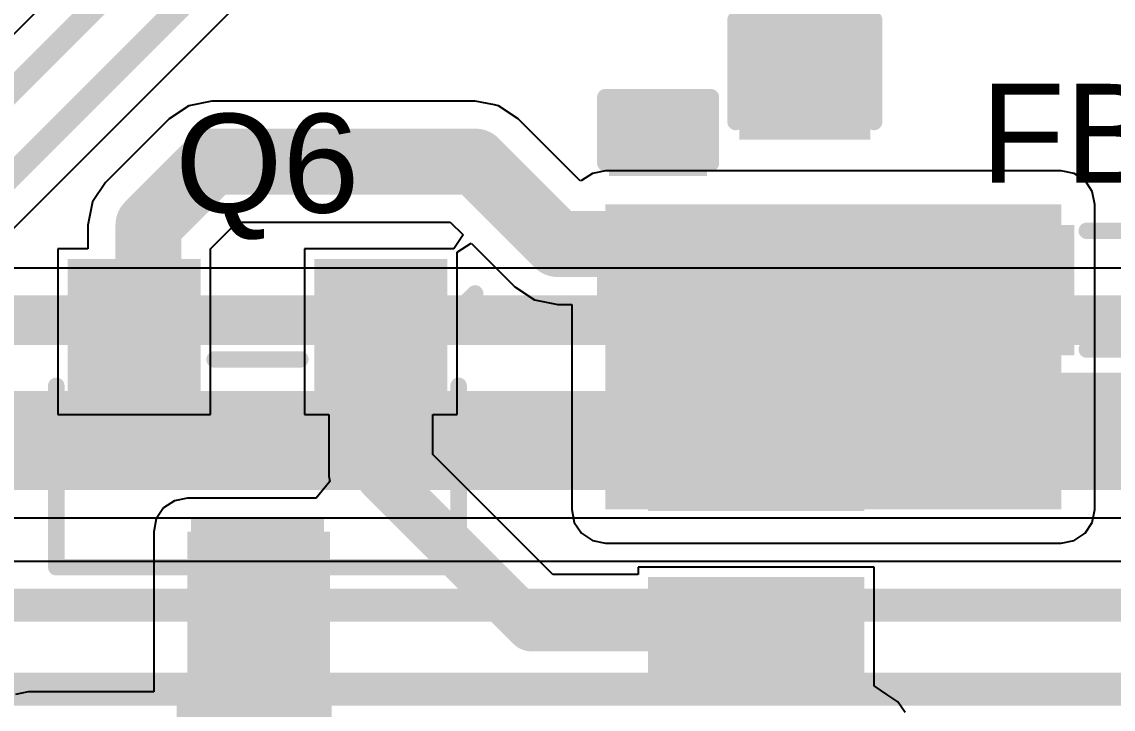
# Model space of a CAD drawing. Header units: inches. Extents: x -6 to 198, y 0 to 119.
# Drawn here: x 22.82 to 31.23, y 16.89 to 22.18 of the extents above; entities that cross this region are included whole.
import ezdxf

# ---------------------------------------------------------------- set-up
doc = ezdxf.new("R2010")
doc.units = ezdxf.units.IN
for name, color, linetype in [('Bottom Layer', 5, 'Continuous'), ('Top Layer', 1, 'Continuous'), ('Top Overlay', 2, 'Continuous'), ('Top Paste', 8, 'Continuous'), ('Top Solder', 216, 'Continuous')]:
    doc.layers.add(name, color=color, linetype=linetype)
doc.styles.add('Arial', font='', dxfattribs={"height": 0.2})
doc.styles.get('Arial').set_extended_font_data('Arial')

# ---------------------------------------------------------------- blocks, each defined once
blk = doc.blocks.new('SOP_16_29')
at = {"layer": 'Top Layer'}
for points in [[(-3.4556, 4.7244), (-1.9939, 4.7244), (-1.9939, 4.1656), (-3.4556, 4.1656)], [(1.9939, 4.7244), (3.4556, 4.7244), (3.4556, 4.1656), (1.9939, 4.1656)], [(-3.4556, 3.4544), (-1.9939, 3.4544), (-1.9939, 2.8956), (-3.4556, 2.8956)], [(1.9939, 3.4544), (3.4556, 3.4544), (3.4556, 2.8956), (1.9939, 2.8956)], [(-3.4556, 2.1844), (-1.9939, 2.1844), (-1.9939, 1.6256), (-3.4556, 1.6256)], [(1.9939, 2.1844), (3.4556, 2.1844), (3.4556, 1.6256), (1.9939, 1.6256)], [(-3.4556, 0.9144), (-1.9939, 0.9144), (-1.9939, 0.3556), (-3.4556, 0.3556)], [(1.9939, 0.9144), (3.4556, 0.9144), (3.4556, 0.3556), (1.9939, 0.3556)], [(-3.4556, -0.3556), (-1.9939, -0.3556), (-1.9939, -0.9144), (-3.4556, -0.9144)], [(1.9939, -0.3556), (3.4556, -0.3556), (3.4556, -0.9144), (1.9939, -0.9144)], [(-3.4556, -1.6256), (-1.9939, -1.6256), (-1.9939, -2.1844), (-3.4556, -2.1844)], [(1.9939, -1.6256), (3.4556, -1.6256), (3.4556, -2.1844), (1.9939, -2.1844)], [(-3.4556, -2.8956), (-1.9939, -2.8956), (-1.9939, -3.4544), (-3.4556, -3.4544)], [(1.9939, -2.8956), (3.4556, -2.8956), (3.4556, -3.4544), (1.9939, -3.4544)], [(-3.4556, -4.1656), (-1.9939, -4.1656), (-1.9939, -4.7244), (-3.4556, -4.7244)], [(1.9939, -4.1656), (3.4556, -4.1656), (3.4556, -4.7244), (1.9939, -4.7244)]]:
    blk.add_hatch(color=1, dxfattribs=at).paths.add_polyline_path(points)
at = {"layer": 'Top Paste'}
for points in [[(-3.4556, 4.7244), (-1.9939, 4.7244), (-1.9939, 4.1656), (-3.4556, 4.1656)], [(1.9939, 4.7244), (3.4556, 4.7244), (3.4556, 4.1656), (1.9939, 4.1656)], [(-3.4556, 3.4544), (-1.9939, 3.4544), (-1.9939, 2.8956), (-3.4556, 2.8956)], [(1.9939, 3.4544), (3.4556, 3.4544), (3.4556, 2.8956), (1.9939, 2.8956)], [(-3.4556, 2.1844), (-1.9939, 2.1844), (-1.9939, 1.6256), (-3.4556, 1.6256)], [(1.9939, 2.1844), (3.4556, 2.1844), (3.4556, 1.6256), (1.9939, 1.6256)], [(-3.4556, 0.9144), (-1.9939, 0.9144), (-1.9939, 0.3556), (-3.4556, 0.3556)], [(1.9939, 0.9144), (3.4556, 0.9144), (3.4556, 0.3556), (1.9939, 0.3556)], [(-3.4556, -0.3556), (-1.9939, -0.3556), (-1.9939, -0.9144), (-3.4556, -0.9144)], [(1.9939, -0.3556), (3.4556, -0.3556), (3.4556, -0.9144), (1.9939, -0.9144)], [(-3.4556, -1.6256), (-1.9939, -1.6256), (-1.9939, -2.1844), (-3.4556, -2.1844)], [(1.9939, -1.6256), (3.4556, -1.6256), (3.4556, -2.1844), (1.9939, -2.1844)], [(-3.4556, -2.8956), (-1.9939, -2.8956), (-1.9939, -3.4544), (-3.4556, -3.4544)], [(1.9939, -2.8956), (3.4556, -2.8956), (3.4556, -3.4544), (1.9939, -3.4544)], [(-3.4556, -4.1656), (-1.9939, -4.1656), (-1.9939, -4.7244), (-3.4556, -4.7244)], [(1.9939, -4.1656), (3.4556, -4.1656), (3.4556, -4.7244), (1.9939, -4.7244)]]:
    blk.add_hatch(color=8, dxfattribs=at).paths.add_polyline_path(points)
at = {"layer": 'Top Solder'}
for points in [[(-3.5572, 4.826), (-1.8923, 4.826), (-1.8923, 4.064), (-3.5572, 4.064)], [(1.8923, 4.826), (3.5572, 4.826), (3.5572, 4.064), (1.8923, 4.064)], [(-3.5572, 3.556), (-1.8923, 3.556), (-1.8923, 2.794), (-3.5572, 2.794)], [(1.8923, 3.556), (3.5572, 3.556), (3.5572, 2.794), (1.8923, 2.794)], [(-3.5572, 2.286), (-1.8923, 2.286), (-1.8923, 1.524), (-3.5572, 1.524)], [(1.8923, 2.286), (3.5572, 2.286), (3.5572, 1.524), (1.8923, 1.524)], [(-3.5572, 1.016), (-1.8923, 1.016), (-1.8923, 0.254), (-3.5572, 0.254)], [(1.8923, 1.016), (3.5572, 1.016), (3.5572, 0.254), (1.8923, 0.254)], [(-3.5572, -0.254), (-1.8923, -0.254), (-1.8923, -1.016), (-3.5572, -1.016)], [(1.8923, -0.254), (3.5572, -0.254), (3.5572, -1.016), (1.8923, -1.016)], [(-3.5572, -1.524), (-1.8923, -1.524), (-1.8923, -2.286), (-3.5572, -2.286)], [(1.8923, -1.524), (3.5572, -1.524), (3.5572, -2.286), (1.8923, -2.286)], [(-3.5572, -2.794), (-1.8923, -2.794), (-1.8923, -3.556), (-3.5572, -3.556)], [(1.8923, -2.794), (3.5572, -2.794), (3.5572, -3.556), (1.8923, -3.556)], [(-3.5572, -4.064), (-1.8923, -4.064), (-1.8923, -4.826), (-3.5572, -4.826)], [(1.8923, -4.064), (3.5572, -4.064), (3.5572, -4.826), (1.8923, -4.826)]]:
    blk.add_hatch(color=216, dxfattribs=at).paths.add_polyline_path(points)
at = {"layer": 'Top Overlay'}
for points in [[(-2.1209, 5.0546, 0.1524, 0.1524, 0), (2.1209, 5.0546, 0.1524, 0.1524, 0)], [(-3.7846, 4.318, 0.127, 0.127, 0), (-3.7846, 4.572, 0.127, 0.127, 0)], [(-3.7846, 4.572, 0.127, 0.127, 0), (-3.6576, 4.445, 0.127, 0.127, 0)], [(-3.7846, 4.318, 0.127, 0.127, 0), (-3.6576, 4.445, 0.127, 0.127, 0)], [(-2.1209, -5.0546, 0.1524, 0.1524, 0), (2.1209, -5.0546, 0.1524, 0.1524, 0)]]:
    blk.add_lwpolyline(points, format="xyseb", dxfattribs=at)
for points in [[(-2.159, 5.0546, 0.0762, 0.0762, 1), (-2.0828, 5.0546, 0.0762, 0.0762, 1)], [(2.0828, 5.0546, 0.0762, 0.0762, 1), (2.159, 5.0546, 0.0762, 0.0762, 1)], [(-3.8163, 4.572, 0.0635, 0.0635, 1), (-3.7529, 4.572, 0.0635, 0.0635, 1)], [(-3.8163, 4.572, 0.0635, 0.0635, 1), (-3.7529, 4.572, 0.0635, 0.0635, 1)], [(-3.6894, 4.445, 0.0635, 0.0635, 1), (-3.6258, 4.445, 0.0635, 0.0635, 1)], [(-3.6894, 4.445, 0.0635, 0.0635, 1), (-3.6258, 4.445, 0.0635, 0.0635, 1)], [(-3.8163, 4.318, 0.0635, 0.0635, 1), (-3.7529, 4.318, 0.0635, 0.0635, 1)], [(-3.8163, 4.318, 0.0635, 0.0635, 1), (-3.7529, 4.318, 0.0635, 0.0635, 1)], [(-2.159, -5.0546, 0.0762, 0.0762, 1), (-2.0828, -5.0546, 0.0762, 0.0762, 1)], [(2.0828, -5.0546, 0.0762, 0.0762, 1), (2.159, -5.0546, 0.0762, 0.0762, 1)]]:
    blk.add_lwpolyline(points, format="xyseb", close=True, dxfattribs=at)
blk = doc.blocks.new('____23_68')
at = {"layer": 'Top Layer'}
for points in [[(-0.41, 1.46), (0.41, 1.46), (0.41, 0.54), (-0.41, 0.54)], [(-1.36, -0.54), (-0.54, -0.54), (-0.54, -1.46), (-1.36, -1.46)], [(0.54, -0.54), (1.36, -0.54), (1.36, -1.46), (0.54, -1.46)]]:
    blk.add_hatch(color=1, dxfattribs=at).paths.add_polyline_path(points)
at = {"layer": 'Top Paste'}
for points in [[(-0.41, 1.46), (0.41, 1.46), (0.41, 0.54), (-0.41, 0.54)], [(-1.36, -0.54), (-0.54, -0.54), (-0.54, -1.46), (-1.36, -1.46)], [(0.54, -0.54), (1.36, -0.54), (1.36, -1.46), (0.54, -1.46)]]:
    blk.add_hatch(color=8, dxfattribs=at).paths.add_polyline_path(points)
at = {"layer": 'Top Solder'}
for points in [[(-0.5116, 1.5616), (0.5116, 1.5616), (0.5116, 0.4384), (-0.5116, 0.4384)], [(-1.4616, -0.4384), (-0.4384, -0.4384), (-0.4384, -1.5616), (-1.4616, -1.5616)], [(0.4384, -0.4384), (1.4616, -0.4384), (1.4616, -1.5616), (0.4384, -1.5616)]]:
    blk.add_hatch(color=216, dxfattribs=at).paths.add_polyline_path(points)
at = {"layer": 'Top Overlay'}
for points in [[(-0.5588, 0.8128, 0.127, 0.127, 0), (-1.5494, 0.8128, 0.127, 0.127, 0)], [(-1.5494, 0.8128, 0.127, 0.127, 0), (-1.5494, -0.5842, 0.127, 0.127, 0)], [(1.5494, 0.8128, 0.127, 0.127, 0), (0.5588, 0.8128, 0.127, 0.127, 0)], [(1.5494, 0.8128, 0.127, 0.127, 0), (1.5494, -0.5842, 0.127, 0.127, 0)], [(0.3302, -0.7874, 0.127, 0.127, 0), (-0.3302, -0.7874, 0.127, 0.127, 0)], [(-1.6764, -1.0414, 0.127, 0.127, 0), (-1.6764, -1.2954, 0.127, 0.127, 0)], [(-1.5494, -1.1684, 0.127, 0.127, 0), (-1.6764, -1.0414, 0.127, 0.127, 0)], [(-1.5494, -1.1684, 0.127, 0.127, 0), (-1.6764, -1.2954, 0.127, 0.127, 0)]]:
    blk.add_lwpolyline(points, format="xyseb", dxfattribs=at)
for points in [[(-1.5812, 0.8128, 0.0635, 0.0635, 1), (-1.5176, 0.8128, 0.0635, 0.0635, 1)], [(-1.5812, 0.8128, 0.0635, 0.0635, 1), (-1.5176, 0.8128, 0.0635, 0.0635, 1)], [(-0.5905, 0.8128, 0.0635, 0.0635, 1), (-0.5271, 0.8128, 0.0635, 0.0635, 1)], [(0.5271, 0.8128, 0.0635, 0.0635, 1), (0.5905, 0.8128, 0.0635, 0.0635, 1)], [(1.5176, 0.8128, 0.0635, 0.0635, 1), (1.5812, 0.8128, 0.0635, 0.0635, 1)], [(1.5176, 0.8128, 0.0635, 0.0635, 1), (1.5812, 0.8128, 0.0635, 0.0635, 1)], [(-1.5812, -0.5842, 0.0635, 0.0635, 1), (-1.5176, -0.5842, 0.0635, 0.0635, 1)], [(1.5176, -0.5842, 0.0635, 0.0635, 1), (1.5812, -0.5842, 0.0635, 0.0635, 1)], [(-0.3619, -0.7874, 0.0635, 0.0635, 1), (-0.2984, -0.7874, 0.0635, 0.0635, 1)], [(0.2984, -0.7874, 0.0635, 0.0635, 1), (0.3619, -0.7874, 0.0635, 0.0635, 1)], [(-1.7082, -1.0414, 0.0635, 0.0635, 1), (-1.6446, -1.0414, 0.0635, 0.0635, 1)], [(-1.7082, -1.0414, 0.0635, 0.0635, 1), (-1.6446, -1.0414, 0.0635, 0.0635, 1)], [(-1.5812, -1.1684, 0.0635, 0.0635, 1), (-1.5176, -1.1684, 0.0635, 0.0635, 1)], [(-1.5812, -1.1684, 0.0635, 0.0635, 1), (-1.5176, -1.1684, 0.0635, 0.0635, 1)], [(-1.7082, -1.2954, 0.0635, 0.0635, 1), (-1.6446, -1.2954, 0.0635, 0.0635, 1)], [(-1.7082, -1.2954, 0.0635, 0.0635, 1), (-1.6446, -1.2954, 0.0635, 0.0635, 1)]]:
    blk.add_lwpolyline(points, format="xyseb", close=True, dxfattribs=at)
blk = doc.blocks.new('IND_0603__1608_M_______86')
at = {"layer": 'Top Layer'}
for points in [[(-1, 0.4), (-0.4, 0.4), (-0.4, -0.4), (-1, -0.4)], [(0.4, 0.4), (1, 0.4), (1, -0.4), (0.4, -0.4)]]:
    blk.add_hatch(color=1, dxfattribs=at).paths.add_polyline_path(points)
at = {"layer": 'Top Paste'}
for points in [[(-1, 0.4), (-0.4, 0.4), (-0.4, -0.4), (-1, -0.4)], [(0.4, 0.4), (1, 0.4), (1, -0.4), (0.4, -0.4)]]:
    blk.add_hatch(color=8, dxfattribs=at).paths.add_polyline_path(points)
at = {"layer": 'Top Solder'}
for points in [[(-1.1016, 0.5016), (-0.2984, 0.5016), (-0.2984, -0.5016), (-1.1016, -0.5016)], [(0.2984, 0.5016), (1.1016, 0.5016), (1.1016, -0.5016), (0.2984, -0.5016)]]:
    blk.add_hatch(color=216, dxfattribs=at).paths.add_polyline_path(points)
at = {"layer": 'Top Overlay'}
for points in [[(-0.2032, 0.4572, 0.127, 0.127, 0), (0.2286, 0.4572, 0.127, 0.127, 0)], [(-0.2032, -0.4572, 0.127, 0.127, 0), (0.2286, -0.4572, 0.127, 0.127, 0)]]:
    blk.add_lwpolyline(points, format="xyseb", dxfattribs=at)
for points in [[(-0.2349, 0.4572, 0.0635, 0.0635, 1), (-0.1714, 0.4572, 0.0635, 0.0635, 1)], [(0.1968, 0.4572, 0.0635, 0.0635, 1), (0.2604, 0.4572, 0.0635, 0.0635, 1)], [(-0.2349, -0.4572, 0.0635, 0.0635, 1), (-0.1714, -0.4572, 0.0635, 0.0635, 1)], [(0.1968, -0.4572, 0.0635, 0.0635, 1), (0.2604, -0.4572, 0.0635, 0.0635, 1)]]:
    blk.add_lwpolyline(points, format="xyseb", close=True, dxfattribs=at)
blk = doc.blocks.new('C___0603_92')
at = {"layer": 'Top Layer'}
for points in [[(-0.381, 0.4445), (-0.381, -0.4445), (-1.143, -0.4445), (-1.143, 0.4445)], [(1.143, 0.4445), (1.143, -0.4445), (0.381, -0.4445), (0.381, 0.4445)]]:
    blk.add_hatch(color=1, dxfattribs=at).paths.add_polyline_path(points)
at = {"layer": 'Top Paste'}
for points in [[(-0.381, 0.4445), (-0.381, -0.4445), (-1.143, -0.4445), (-1.143, 0.4445)], [(1.143, 0.4445), (1.143, -0.4445), (0.381, -0.4445), (0.381, 0.4445)]]:
    blk.add_hatch(color=8, dxfattribs=at).paths.add_polyline_path(points)
at = {"layer": 'Top Solder'}
for points in [[(-0.321, 0.5045), (-0.321, -0.5045), (-1.203, -0.5045), (-1.203, 0.5045)], [(1.203, 0.5045), (1.203, -0.5045), (0.321, -0.5045), (0.321, 0.5045)]]:
    blk.add_hatch(color=216, dxfattribs=at).paths.add_polyline_path(points)
at = {"layer": 'Top Overlay'}
for points in [[(-1.2446, 0.5334, 0.127, 0.127, 0), (-1.2446, -0.5334, 0.127, 0.127, 0)], [(-1.2446, 0.5334, 0.127, 0.127, 0), (-0.4572, 0.5334, 0.127, 0.127, 0)], [(0.4572, 0.5334, 0.127, 0.127, 0), (1.2446, 0.5334, 0.127, 0.127, 0)], [(1.2446, 0.5334, 0.127, 0.127, 0), (1.2446, -0.5334, 0.127, 0.127, 0)], [(-1.2446, -0.5334, 0.127, 0.127, 0), (-0.4572, -0.5334, 0.127, 0.127, 0)], [(0.4572, -0.5334, 0.127, 0.127, 0), (1.2446, -0.5334, 0.127, 0.127, 0)]]:
    blk.add_lwpolyline(points, format="xyseb", dxfattribs=at)
for points in [[(-1.2764, 0.5334, 0.0635, 0.0635, 1), (-1.2128, 0.5334, 0.0635, 0.0635, 1)], [(-1.2764, 0.5334, 0.0635, 0.0635, 1), (-1.2128, 0.5334, 0.0635, 0.0635, 1)], [(-0.4889, 0.5334, 0.0635, 0.0635, 1), (-0.4254, 0.5334, 0.0635, 0.0635, 1)], [(0.4254, 0.5334, 0.0635, 0.0635, 1), (0.4889, 0.5334, 0.0635, 0.0635, 1)], [(1.2128, 0.5334, 0.0635, 0.0635, 1), (1.2764, 0.5334, 0.0635, 0.0635, 1)], [(1.2128, 0.5334, 0.0635, 0.0635, 1), (1.2764, 0.5334, 0.0635, 0.0635, 1)], [(-1.2764, -0.5334, 0.0635, 0.0635, 1), (-1.2128, -0.5334, 0.0635, 0.0635, 1)], [(-1.2764, -0.5334, 0.0635, 0.0635, 1), (-1.2128, -0.5334, 0.0635, 0.0635, 1)], [(-0.4889, -0.5334, 0.0635, 0.0635, 1), (-0.4254, -0.5334, 0.0635, 0.0635, 1)], [(0.4254, -0.5334, 0.0635, 0.0635, 1), (0.4889, -0.5334, 0.0635, 0.0635, 1)], [(1.2128, -0.5334, 0.0635, 0.0635, 1), (1.2764, -0.5334, 0.0635, 0.0635, 1)], [(1.2128, -0.5334, 0.0635, 0.0635, 1), (1.2764, -0.5334, 0.0635, 0.0635, 1)]]:
    blk.add_lwpolyline(points, format="xyseb", close=True, dxfattribs=at)
blk = doc.blocks.new('C___0603_95')
at = {"layer": 'Top Layer'}
for points in [[(-0.381, 0.4445), (-0.381, -0.4445), (-1.143, -0.4445), (-1.143, 0.4445)], [(1.143, 0.4445), (1.143, -0.4445), (0.381, -0.4445), (0.381, 0.4445)]]:
    blk.add_hatch(color=1, dxfattribs=at).paths.add_polyline_path(points)
at = {"layer": 'Top Paste'}
for points in [[(-0.381, 0.4445), (-0.381, -0.4445), (-1.143, -0.4445), (-1.143, 0.4445)], [(1.143, 0.4445), (1.143, -0.4445), (0.381, -0.4445), (0.381, 0.4445)]]:
    blk.add_hatch(color=8, dxfattribs=at).paths.add_polyline_path(points)
at = {"layer": 'Top Solder'}
for points in [[(-0.321, 0.5045), (-0.321, -0.5045), (-1.203, -0.5045), (-1.203, 0.5045)], [(1.203, 0.5045), (1.203, -0.5045), (0.321, -0.5045), (0.321, 0.5045)]]:
    blk.add_hatch(color=216, dxfattribs=at).paths.add_polyline_path(points)
at = {"layer": 'Top Overlay'}
for points in [[(-0.4572, 0.5334, 0.127, 0.127, 0), (-1.2446, 0.5334, 0.127, 0.127, 0)], [(-1.2446, -0.5334, 0.127, 0.127, 0), (-1.2446, 0.5334, 0.127, 0.127, 0)], [(1.2446, 0.5334, 0.127, 0.127, 0), (0.4572, 0.5334, 0.127, 0.127, 0)], [(1.2446, -0.5334, 0.127, 0.127, 0), (1.2446, 0.5334, 0.127, 0.127, 0)], [(-0.4572, -0.5334, 0.127, 0.127, 0), (-1.2446, -0.5334, 0.127, 0.127, 0)], [(1.2446, -0.5334, 0.127, 0.127, 0), (0.4572, -0.5334, 0.127, 0.127, 0)]]:
    blk.add_lwpolyline(points, format="xyseb", dxfattribs=at)
for points in [[(-1.2764, 0.5334, 0.0635, 0.0635, 1), (-1.2128, 0.5334, 0.0635, 0.0635, 1)], [(-1.2764, 0.5334, 0.0635, 0.0635, 1), (-1.2128, 0.5334, 0.0635, 0.0635, 1)], [(-0.4889, 0.5334, 0.0635, 0.0635, 1), (-0.4254, 0.5334, 0.0635, 0.0635, 1)], [(0.4254, 0.5334, 0.0635, 0.0635, 1), (0.4889, 0.5334, 0.0635, 0.0635, 1)], [(1.2128, 0.5334, 0.0635, 0.0635, 1), (1.2764, 0.5334, 0.0635, 0.0635, 1)], [(1.2128, 0.5334, 0.0635, 0.0635, 1), (1.2764, 0.5334, 0.0635, 0.0635, 1)], [(-1.2764, -0.5334, 0.0635, 0.0635, 1), (-1.2128, -0.5334, 0.0635, 0.0635, 1)], [(-1.2764, -0.5334, 0.0635, 0.0635, 1), (-1.2128, -0.5334, 0.0635, 0.0635, 1)], [(-0.4889, -0.5334, 0.0635, 0.0635, 1), (-0.4254, -0.5334, 0.0635, 0.0635, 1)], [(0.4254, -0.5334, 0.0635, 0.0635, 1), (0.4889, -0.5334, 0.0635, 0.0635, 1)], [(1.2128, -0.5334, 0.0635, 0.0635, 1), (1.2764, -0.5334, 0.0635, 0.0635, 1)], [(1.2128, -0.5334, 0.0635, 0.0635, 1), (1.2764, -0.5334, 0.0635, 0.0635, 1)]]:
    blk.add_lwpolyline(points, format="xyseb", close=True, dxfattribs=at)
blk = doc.blocks.new('C___0402_96')
at = {"layer": 'Top Layer'}
for points in [[(-0.6985, -0.3175), (-0.6985, 0.3175), (-0.2413, 0.3175), (-0.2413, -0.3175)], [(0.2413, -0.3175), (0.2413, 0.3175), (0.6985, 0.3175), (0.6985, -0.3175)]]:
    blk.add_hatch(color=1, dxfattribs=at).paths.add_polyline_path(points)
at = {"layer": 'Top Paste'}
for points in [[(-0.6985, -0.3175), (-0.6985, 0.3175), (-0.2413, 0.3175), (-0.2413, -0.3175)], [(0.2413, -0.3175), (0.2413, 0.3175), (0.6985, 0.3175), (0.6985, -0.3175)]]:
    blk.add_hatch(color=8, dxfattribs=at).paths.add_polyline_path(points)
at = {"layer": 'Top Solder'}
for points in [[(-0.7585, -0.3775), (-0.7585, 0.3775), (-0.1813, 0.3775), (-0.1813, -0.3775)], [(0.1813, -0.3775), (0.1813, 0.3775), (0.7585, 0.3775), (0.7585, -0.3775)]]:
    blk.add_hatch(color=216, dxfattribs=at).paths.add_polyline_path(points)
at = {"layer": 'Top Overlay'}
for points in [[(-0.7874, 0.4064, 0.127, 0.127, 0), (-0.7874, -0.4064, 0.127, 0.127, 0)], [(-0.7874, 0.4064, 0.127, 0.127, 0), (-0.2794, 0.4064, 0.127, 0.127, 0)], [(0.2794, 0.4064, 0.127, 0.127, 0), (0.7874, 0.4064, 0.127, 0.127, 0)], [(0.7874, 0.4064, 0.127, 0.127, 0), (0.7874, -0.4064, 0.127, 0.127, 0)], [(-0.7874, -0.4064, 0.127, 0.127, 0), (-0.2794, -0.4064, 0.127, 0.127, 0)], [(0.2794, -0.4064, 0.127, 0.127, 0), (0.7874, -0.4064, 0.127, 0.127, 0)]]:
    blk.add_lwpolyline(points, format="xyseb", dxfattribs=at)
for points in [[(-0.8191, 0.4064, 0.0635, 0.0635, 1), (-0.7556, 0.4064, 0.0635, 0.0635, 1)], [(-0.8191, 0.4064, 0.0635, 0.0635, 1), (-0.7556, 0.4064, 0.0635, 0.0635, 1)], [(-0.3111, 0.4064, 0.0635, 0.0635, 1), (-0.2477, 0.4064, 0.0635, 0.0635, 1)], [(0.2477, 0.4064, 0.0635, 0.0635, 1), (0.3111, 0.4064, 0.0635, 0.0635, 1)], [(0.7556, 0.4064, 0.0635, 0.0635, 1), (0.8191, 0.4064, 0.0635, 0.0635, 1)], [(0.7556, 0.4064, 0.0635, 0.0635, 1), (0.8191, 0.4064, 0.0635, 0.0635, 1)], [(-0.8191, -0.4064, 0.0635, 0.0635, 1), (-0.7556, -0.4064, 0.0635, 0.0635, 1)], [(-0.8191, -0.4064, 0.0635, 0.0635, 1), (-0.7556, -0.4064, 0.0635, 0.0635, 1)], [(-0.3111, -0.4064, 0.0635, 0.0635, 1), (-0.2477, -0.4064, 0.0635, 0.0635, 1)], [(0.2477, -0.4064, 0.0635, 0.0635, 1), (0.3111, -0.4064, 0.0635, 0.0635, 1)], [(0.7556, -0.4064, 0.0635, 0.0635, 1), (0.8191, -0.4064, 0.0635, 0.0635, 1)], [(0.7556, -0.4064, 0.0635, 0.0635, 1), (0.8191, -0.4064, 0.0635, 0.0635, 1)]]:
    blk.add_lwpolyline(points, format="xyseb", close=True, dxfattribs=at)

msp = doc.modelspace()

# ---------------------------------------------------------------- hatches: boundary and pattern name
at = {"layer": 'Top Layer'}
for points in [[(27.3177, 18.4276), (30.8293, 18.4276), (30.8293, 20.7772), (27.3177, 20.7772)], [(24.098, 15.9766), (25.1968, 15.9766), (25.1968, 18.256), (24.098, 18.256)]]:
    msp.add_hatch(color=1, dxfattribs=at).paths.add_polyline_path(points)

# ---------------------------------------------------------------- linework, layer by layer
at = {"layer": 'Bottom Layer'}
for p, q in [((36.8225, 20.287), (21.0435, 20.287)), ((19.6057, 18.3625), (52.4874, 18.3625)), ((47.1335, 18.0274), (18.5644, 18.0274))]:
    msp.add_line(p, q, dxfattribs=at)
for points in [[(20.8772, 19.8856, 0.381, 0.381, 0), (64.4447, 19.8856, 0.381, 0.381, 0)], [(19.6057, 18.9582, 0.762, 0.762, 0), (32.0292, 18.9582, 0.762, 0.762, 0)], [(18.4249, 17.6907, 0.254, 0.254, 0), (47.1335, 17.6907, 0.254, 0.254, 0)], [(17.7072, 17.0434, 0.254, 0.254, 0), (46.5108, 17.0434, 0.254, 0.254, 0)]]:
    msp.add_lwpolyline(points, format="xyseb", dxfattribs=at)
at = {"layer": 'Top Layer'}
for p, q in [((25.5689, 24.8979), (20.6468, 19.9758)), ((21.6175, 19.4503), (26.5396, 24.3725)), ((24.1093, 21.5375), (23.9581, 21.4365)), ((24.2877, 21.573), (24.1093, 21.5375)), ((26.316, 21.573), (24.2877, 21.573)), ((26.4648, 21.5434), (26.316, 21.573)), ((26.4944, 21.5375), (26.4648, 21.5434)), ((26.6456, 21.4365), (26.4944, 21.5375)), ((23.9581, 21.4365), (23.4686, 20.947)), ((27.1229, 20.9592), (26.6456, 21.4365)), ((27.2186, 21.0165), (27.1346, 20.9603)), ((27.3177, 21.0362), (27.2186, 21.0165)), ((30.8293, 21.0362), (27.3177, 21.0362)), ((30.9284, 21.0165), (30.8293, 21.0362)), ((31.0124, 20.9603), (30.9284, 21.0165)), ((23.4686, 20.947), (23.3676, 20.7958)), ((27.1346, 20.9603), (27.1229, 20.9592)), ((31.0686, 20.8763), (31.0124, 20.9603)), ((31.0883, 20.7772), (31.0686, 20.8763)), ((23.3676, 20.7958), (23.3321, 20.6174)), ((31.0883, 18.4276), (31.0883, 20.7772)), ((23.3321, 20.6174), (23.3321, 20.4338)), ((24.3599, 20.5198), (24.4808, 20.6407)), ((24.4808, 20.6407), (26.1229, 20.6407)), ((26.1229, 20.6407), (26.2218, 20.5417)), ((24.2758, 20.4338), (24.3599, 20.5198)), ((26.2218, 20.5417), (26.1501, 20.4338)), ((23.3321, 20.4338), (23.1002, 20.4338)), ((23.1002, 20.4338), (23.1002, 19.1582)), ((24.2758, 19.1582), (24.2758, 20.4338)), ((24.2758, 20.4338), (24.2758, 20.4338)), ((24.2758, 20.4338), (24.2758, 20.4338)), ((26.0594, 20.4338), (25.0002, 20.4338)), ((25.0002, 20.4338), (25.0002, 19.1582)), ((26.1501, 20.4338), (26.0594, 20.4338)), ((26.1758, 20.4081), (26.2837, 20.4798)), ((26.2837, 20.4798), (26.6212, 20.1423)), ((26.1758, 20.3097), (26.1758, 20.4081)), ((26.1758, 19.1582), (26.1758, 20.3097)), ((26.6212, 20.1423), (26.7724, 20.0413)), ((26.7724, 20.0413), (26.9508, 20.0058)), ((26.9508, 20.0058), (27.0587, 20.0058)), ((27.0587, 20.0058), (27.0587, 18.4276)), ((23.1002, 19.1582), (24.2758, 19.1582)), ((25.0002, 19.1582), (25.1866, 19.1582)), ((25.1866, 19.1582), (25.1866, 18.6842)), ((25.9894, 18.8505), (25.9894, 19.1582)), ((25.9894, 19.1582), (26.1758, 19.1582)), ((26.9125, 17.9274), (25.9894, 18.8505)), ((25.1866, 18.6842), (25.195, 18.642)), ((25.195, 18.642), (25.0908, 18.515)), ((23.9989, 18.4953), (23.9149, 18.4391)), ((24.098, 18.515), (23.9989, 18.4953)), ((25.0908, 18.515), (24.098, 18.515)), ((23.9149, 18.4391), (23.8587, 18.3551)), ((27.0587, 18.4276), (27.0784, 18.3285)), ((31.0686, 18.3285), (31.0883, 18.4276)), ((23.8587, 18.3551), (23.839, 18.256)), ((27.0784, 18.3285), (27.1346, 18.2445)), ((31.0124, 18.2445), (31.0686, 18.3285)), ((23.839, 18.256), (23.839, 17.023)), ((27.1346, 18.2445), (27.2186, 18.1884)), ((30.9284, 18.1884), (31.0124, 18.2445)), ((27.2186, 18.1884), (27.3177, 18.1686)), ((27.3177, 18.1686), (30.8293, 18.1686)), ((30.8293, 18.1686), (30.9284, 18.1884)), ((27.5705, 17.9274), (26.9125, 17.9274)), ((29.3878, 17.9832), (27.5705, 17.9832)), ((27.5705, 17.9832), (27.5705, 17.9274)), ((29.3878, 17.0688), (29.3878, 17.9832)), ((29.4869, 17.0033), (29.3878, 17.0688)), ((22.8726, 17.023), (22.7735, 17.0033)), ((23.839, 17.023), (22.8726, 17.023)), ((29.5709, 16.9471), (29.4869, 17.0033)), ((29.6271, 16.8631), (29.5709, 16.9471))]:
    msp.add_line(p, q, dxfattribs=at)
for points in [[(20.8574, 19.7652, 0.1778, 0.1778, 0), (25.8667, 24.7745, 0.1778, 0.1778, 0)], [(21.3197, 19.5737, 0.1778, 0.1778, 0), (26.329, 24.5831, 0.1778, 0.1778, 0)], [(23.7983, 20.6174, 0.508, 0.508, 0), (24.2877, 21.1068, 0.508, 0.508, 0)], [(24.2877, 21.1068, 0.508, 0.508, 0), (26.316, 21.1068, 0.508, 0.508, 0)], [(26.316, 21.1068, 0.508, 0.508, 0), (26.9508, 20.472, 0.508, 0.508, 0)], [(23.7983, 19.921, 0.508, 0.508, 0), (23.7983, 20.6174, 0.508, 0.508, 0)], [(26.9508, 20.472, 0.508, 0.508, 0), (27.5717, 20.472, 0.508, 0.508, 0)], [(27.5717, 20.472, 0.508, 0.508, 0), (27.5817, 20.462, 0.508, 0.508, 0)], [(27.5817, 20.2978, 0.508, 0.508, 0), (27.5817, 20.462, 0.508, 0.508, 0)], [(27.5817, 20.2919, 0.508, 0.508, 0), (28.384, 20.2919, 0.508, 0.508, 0)], [(28.384, 20.2919, 0.508, 0.508, 0), (29.0735, 19.6024, 0.508, 0.508, 0)], [(23.688, 19.8107, 0.508, 0.508, 0), (23.7983, 19.921, 0.508, 0.508, 0)], [(25.588, 18.6842, 0.381, 0.381, 0), (25.588, 19.796, 0.381, 0.381, 0)], [(25.588, 18.6842, 0.381, 0.381, 0), (26.7462, 17.526, 0.381, 0.381, 0)], [(26.7462, 17.526, 0.381, 0.381, 0), (28.4791, 17.526, 0.381, 0.381, 0)]]:
    msp.add_lwpolyline(points, format="xyseb", dxfattribs=at)
for points in [[(24.1607, 21.1068, 0.254, 0.254, 1), (24.4147, 21.1068, 0.254, 0.254, 1)], [(24.1607, 21.1068, 0.254, 0.254, 1), (24.4147, 21.1068, 0.254, 0.254, 1)], [(26.189, 21.1068, 0.254, 0.254, 1), (26.443, 21.1068, 0.254, 0.254, 1)], [(26.189, 21.1068, 0.254, 0.254, 1), (26.443, 21.1068, 0.254, 0.254, 1)], [(23.6713, 20.6174, 0.254, 0.254, 1), (23.9253, 20.6174, 0.254, 0.254, 1)], [(23.6713, 20.6174, 0.254, 0.254, 1), (23.9253, 20.6174, 0.254, 0.254, 1)], [(26.8238, 20.472, 0.254, 0.254, 1), (27.0778, 20.472, 0.254, 0.254, 1)], [(26.8238, 20.472, 0.254, 0.254, 1), (27.0778, 20.472, 0.254, 0.254, 1)], [(27.4447, 20.472, 0.254, 0.254, 1), (27.6987, 20.472, 0.254, 0.254, 1)], [(27.4447, 20.472, 0.254, 0.254, 1), (27.6987, 20.472, 0.254, 0.254, 1)], [(27.4547, 20.462, 0.254, 0.254, 1), (27.7087, 20.462, 0.254, 0.254, 1)], [(27.4547, 20.462, 0.254, 0.254, 1), (27.7087, 20.462, 0.254, 0.254, 1)], [(27.4547, 20.2978, 0.254, 0.254, 1), (27.7087, 20.2978, 0.254, 0.254, 1)], [(27.4547, 20.2919, 0.254, 0.254, 1), (27.7087, 20.2919, 0.254, 0.254, 1)], [(28.257, 20.2919, 0.254, 0.254, 1), (28.511, 20.2919, 0.254, 0.254, 1)], [(28.257, 20.2919, 0.254, 0.254, 1), (28.511, 20.2919, 0.254, 0.254, 1)], [(23.6713, 19.921, 0.254, 0.254, 1), (23.9253, 19.921, 0.254, 0.254, 1)], [(23.6713, 19.921, 0.254, 0.254, 1), (23.9253, 19.921, 0.254, 0.254, 1)], [(23.561, 19.8107, 0.254, 0.254, 1), (23.815, 19.8107, 0.254, 0.254, 1)], [(25.4928, 19.796, 0.1905, 0.1905, 1), (25.6833, 19.796, 0.1905, 0.1905, 1)], [(28.9465, 19.6024, 0.254, 0.254, 1), (29.2005, 19.6024, 0.254, 0.254, 1)], [(25.4928, 18.6842, 0.1905, 0.1905, 1), (25.6833, 18.6842, 0.1905, 0.1905, 1)], [(25.4928, 18.6842, 0.1905, 0.1905, 1), (25.6833, 18.6842, 0.1905, 0.1905, 1)], [(26.651, 17.526, 0.1905, 0.1905, 1), (26.8414, 17.526, 0.1905, 0.1905, 1)], [(26.651, 17.526, 0.1905, 0.1905, 1), (26.8414, 17.526, 0.1905, 0.1905, 1)], [(28.3839, 17.526, 0.1905, 0.1905, 1), (28.5744, 17.526, 0.1905, 0.1905, 1)]]:
    msp.add_lwpolyline(points, format="xyseb", close=True, dxfattribs=at)

# ---------------------------------------------------------------- block references
for name, p, rotation in [('C___0603_95', (28.8544, 20.955), 270), ('C___0402_96', (27.7241, 20.8153), 90), ('____23_68', (24.638, 18.796), 180), ('C___0603_92', (24.6126, 15.748), 90)]:
    msp.add_blockref(name, p, dxfattribs=dict(rotation=rotation))
for name, p in [('IND_0603__1608_M_______86', (31.2293, 20.1168)), ('SOP_16_29', (31.2039, 14.351))]:
    msp.add_blockref(name, p)

# ---------------------------------------------------------------- texts
at = {"layer": 'Top Overlay', "style": 'Arial'}
for s, p in [('FB2', (30.2076, 20.9438)), ('Q6', (24.0032, 20.7138))]:
    msp.add_text(s, height=0.762, dxfattribs=at).set_placement(p)

doc.saveas('drawing.dxf')
